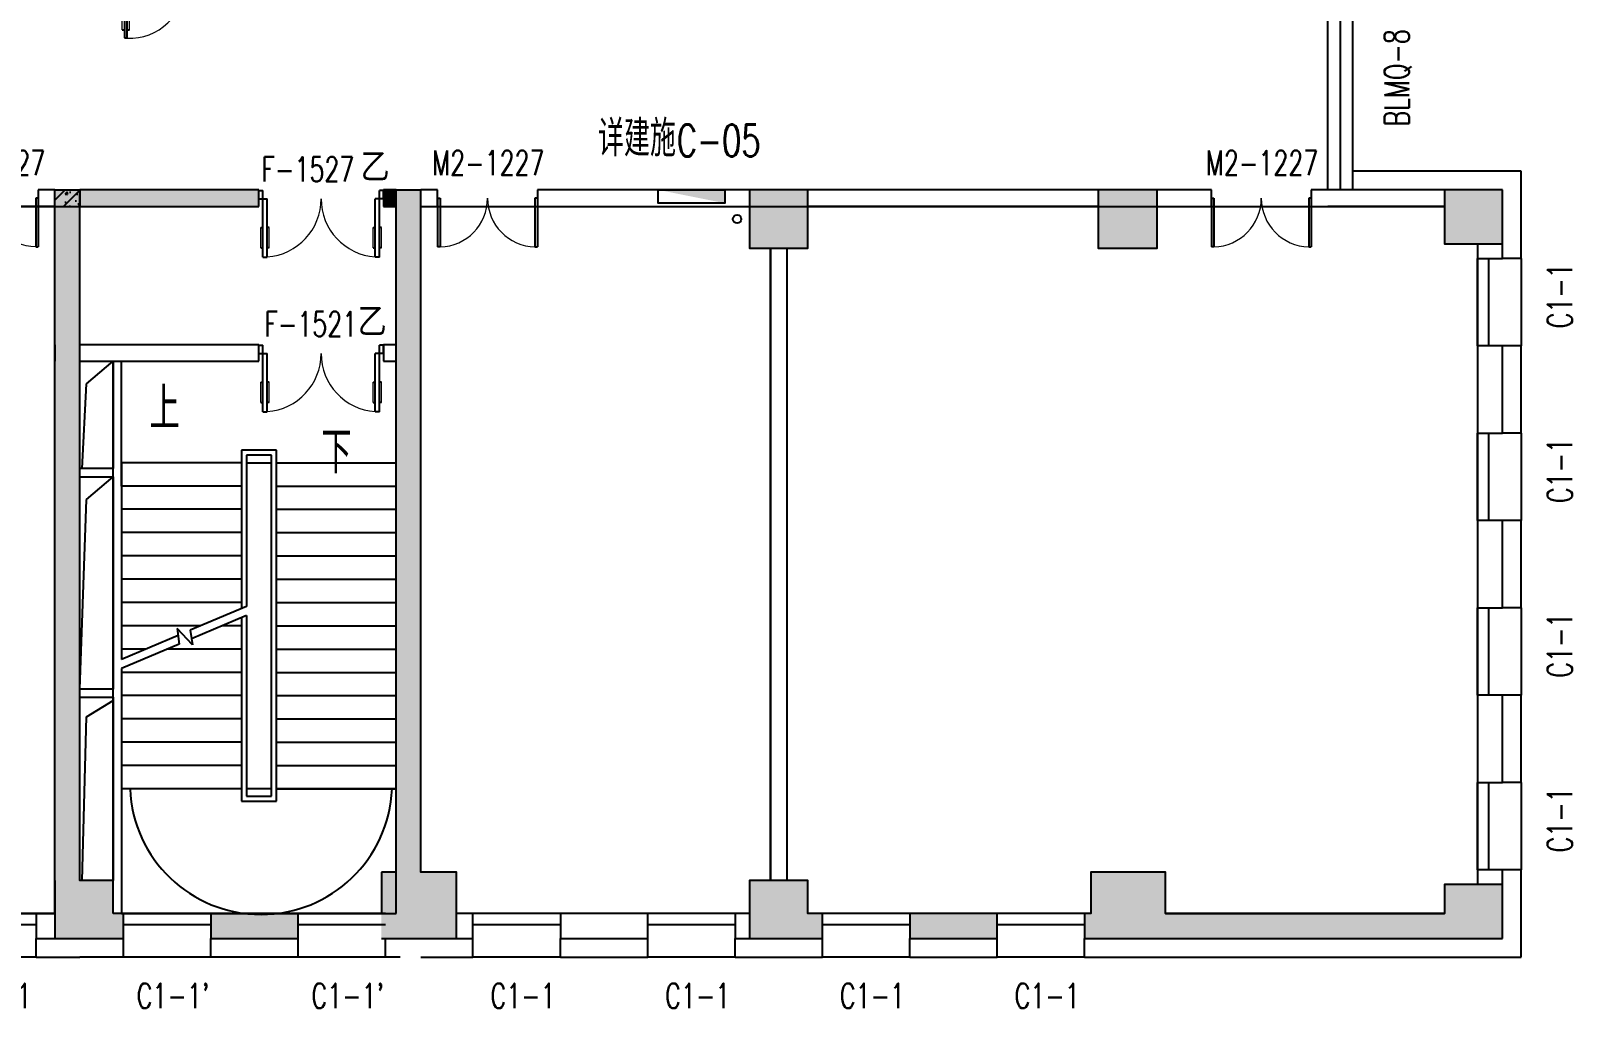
# Model space of a CAD drawing. Extents: x 1456273 to 1532071, y 313528 to 416301.
# Drawn here: x 1513544 to 1532071, y 382828 to 394577 of the extents above; entities that cross this region are included whole.
import ezdxf

# ---------------------------------------------------------------- set-up
doc = ezdxf.new("R2010")
doc.units = 0
doc.header["$LTSCALE"] = 1000
doc.header["$MEASUREMENT"] = 0
for name, color, linetype in [('body', 30, 'Continuous'), ('RM', 4, 'Continuous'), ('主体', 9, 'Continuous'), ('消防', 222, 'Continuous')]:
    doc.layers.add(name, color=color, linetype=linetype)
doc.styles.add('_TCH_DIM', font='SIMPLEX', dxfattribs={"bigfont": 'GBCBIG'})
doc.styles.add('_TCH_WINDOW', font='txt.shx', dxfattribs={"height": 3.5, "bigfont": 'hztxt.shx'})

# ---------------------------------------------------------------- blocks, each defined once
blk = doc.blocks.new('cde')
at = {"layer": '消防'}
blk.add_hatch(color=256, dxfattribs=at).paths.add_polyline_path([(-873427, -271674), (-874227, -271674), (-873427, -271834)])
blk.add_lwpolyline([(-874227, -271674), (-873427, -271674), (-873427, -271834), (-874227, -271834)], close=True, dxfattribs=at)
blk = doc.blocks.new('fw1')
at = {"layer": 'body'}
for p, q in [((2130576, 441599), (2130896, 441870)), ((2130523, 440580), (2130576, 441599)), ((2130896, 440580), (2130496, 440580)), ((2130576, 440209), (2130896, 440480)), ((2130497, 437930), (2130576, 440209)), ((2130576, 437595), (2130896, 437790)), ((2130523, 435630), (2130576, 437595)), ((2130897, 435630), (2130497, 435630)), ((2130897, 435630), (2130497, 435630))]:
    blk.add_line(p, q, dxfattribs=at)
for points in [[(2130496, 441870), (2130896, 441870), (2130896, 440580), (2130496, 440580)], [(2130496, 440480), (2130896, 440480), (2130896, 437930), (2130497, 437930)], [(2130497, 437830), (2130896, 437830), (2130896, 435630), (2130497, 435630)]]:
    blk.add_lwpolyline(points, close=True, dxfattribs=at)
blk = doc.blocks.new('$WINLIB2D$00000004')
for p, q in [((-0.5, 0.5), (0.5, 0.5)), ((-0.5, 0.241), (0.5, 0.241)), ((-0.5, -0.5), (0.5, -0.5))]:
    blk.add_line(p, q)
blk = doc.blocks.new('$DorLib2D$00000002')
for p, q in [((-0.5, 0), (-0.5, 0.4875)), ((-0.475, 0.4875), (-0.5, 0.4875)), ((-0.475, 0), (-0.475, 0.4875)), ((0.475, 0), (0.475, 0.4875)), ((0.475, 0.4875), (0.5, 0.4875)), ((0.5, 0), (0.5, 0.4875)), ((-0.5, 0), (-0.475, 0)), ((0.5, 0), (0.475, 0))]:
    blk.add_line(p, q)
at = {"lineweight": 13}
for centre, start, end in [((-0.4875, 0), 0, 88.53072), ((0.4875, 0), 91.46928, 180)]:
    blk.add_arc(centre, 0.4875, start, end, dxfattribs=at)
blk = doc.blocks.new('$DorLib2D$00000009')
at = {"lineweight": 13}
for p, q in [((0.378, 0.782), (0.378, 0.624)), ((0.489, 0.782), (0.489, 0.624))]:
    blk.add_line(p, q, dxfattribs=at)
for p, q in [((0.413, 0.782), (0.378, 0.782)), ((0.413, 0.905), (0.413, 0.081)), ((0.454, 0.905), (0.413, 0.905)), ((0.454, 0.081), (0.454, 0.905)), ((0.489, 0.782), (0.454, 0.782)), ((0.413, 0.624), (0.378, 0.624)), ((0.489, 0.624), (0.454, 0.624)), ((-0.494, 0.081), (-0.453, 0.081)), ((-0.494, -0.002), (-0.494, 0.081)), ((-0.453, 0.081), (-0.453, 0.039)), ((-0.453, 0.039), (-0.412, 0.039)), ((-0.412, 0.039), (-0.412, -0.002)), ((0.413, 0.081), (0.454, 0.081)), ((0.454, 0.039), (0.413, 0.039)), ((0.413, 0.039), (0.413, -0.002)), ((0.495, 0.081), (0.454, 0.081)), ((0.454, 0.081), (0.454, 0.039)), ((0.495, -0.002), (0.495, 0.081)), ((-0.494, -0.002), (-0.494, -0.002)), ((-0.412, -0.002), (-0.494, -0.002)), ((0.413, -0.002), (0.495, -0.002)), ((0.495, -0.002), (0.495, -0.002))]:
    blk.add_line(p, q)
blk.add_arc((0.372, 0.082), 0.825, 87.134, 180.0717, dxfattribs=at)
blk = doc.blocks.new('$DorLib2D$00000011')
at = {"lineweight": 13}
for p, q in [((-0.483, 0.396), (-0.483, 0.235)), ((-0.417, 0.396), (-0.417, 0.235)), ((0.417, 0.396), (0.417, 0.235)), ((0.483, 0.396), (0.483, 0.235))]:
    blk.add_line(p, q, dxfattribs=at)
for p, q in [((-0.483, 0.396), (-0.467, 0.396)), ((-0.467, 0.471), (-0.467, -0.062)), ((-0.467, 0.471), (-0.433, 0.471)), ((-0.433, 0.471), (-0.433, 0.004)), ((-0.417, 0.396), (-0.433, 0.396)), ((0.417, 0.396), (0.433, 0.396)), ((0.433, 0.471), (0.433, 0.004)), ((0.467, 0.471), (0.433, 0.471)), ((0.467, 0.471), (0.467, -0.062)), ((0.483, 0.396), (0.467, 0.396)), ((-0.483, 0.235), (-0.467, 0.235)), ((-0.417, 0.235), (-0.433, 0.235)), ((0.417, 0.235), (0.433, 0.235)), ((0.483, 0.235), (0.467, 0.235)), ((-0.5, 0.004), (-0.433, 0.004)), ((-0.5, 0.004), (-0.5, -0.062)), ((0.5, 0.004), (0.433, 0.004)), ((0.5, 0.004), (0.5, -0.062)), ((-0.5, -0.062), (-0.467, -0.062)), ((0.5, -0.062), (0.467, -0.062))]:
    blk.add_line(p, q)
for centre, start, end in [((-0.467, 0.004), 0, 85.904), ((0.467, 0.004), 94.096, 180)]:
    blk.add_arc(centre, 0.467, start, end, dxfattribs=at)

msp = doc.modelspace()

# ---------------------------------------------------------------- hatches: boundary and pattern name
at = {"layer": 'body'}
h = msp.add_hatch(dxfattribs=at)
h.set_pattern_fill('钢筋混凝土', color=256, scale=50, style=0)
h.set_pattern_definition([(45, (0, 0), (-88.388348, 88.388348), []), (50, (0, 0), (358.63009, -31.37607), [37.5, -412.5]), (355, (0, 0), (-69.37567, 376.09607), [30, -330]), (100.4514, (29.9, -2.6), (289.25469, 344.71977), [31.870095, -350.57106]), (46.1842, (0, 100), (533.62052, -82.75951), [56.25, -618.75]), (96.6356, (44.47, 93.1), (467.33135, 487.05894), [47.80514, -525.8565]), (351.1842, (0, 100), (467.33097, 487.0593), [45, -495]), (21, (50, 75), (298.453526, -201.309445), [37.5, -412.5]), (326, (50, 75), (121.65767, 362.57502), [30, -330]), (71.4514, (74.87, 58.22), (420.111314, 161.26525), [31.870095, -350.57106]), (37.5, (0, 0), (6.079928, 166.446927), [0, -326, 0, -335, 0, -331.25]), (7.5, (0, 0), (131.534769, 197.205856), [0, -191, 0, -318.5, 0, -126.25]), (327.5, (-111.5, 0), (266.911218, -11.277436), [0, -125, 0, -390, 0, -517.5]), (317.5, (-161.5, 0), (291.593085, 50.05249), [0, -162.5, 0, -259, 0, -367.5])])
h.paths.add_polyline_path([(1514134, 392464), (1514134, 392664), (1513834, 392664), (1513834, 392464)])
for points in [[(1513834, 390704), (1514134, 390704), (1514134, 392664), (1513834, 392664)], [(1514134, 392464), (1516284, 392464), (1516284, 392664), (1514134, 392664)], [(1517934, 392664), (1517784, 392664), (1517784, 392464), (1517934, 392464)], [(1517934, 384465), (1518234, 384465), (1518234, 392664), (1517934, 392664)], [(1522184, 391964), (1522884, 391964), (1522884, 392664), (1522184, 392664)], [(1526375, 391964), (1527084, 391964), (1527084, 392664), (1526375, 392664)], [(1530534, 392015), (1531234, 392015), (1531234, 392664), (1530534, 392664)], [(1513834, 390604), (1514134, 390604), (1514134, 390704), (1513834, 390704)], [(1513834, 384364), (1514134, 384364), (1514134, 390604), (1513834, 390604)], [(1517759, 383664), (1518659, 383664), (1518659, 384465), (1517759, 384465)], [(1526284, 383664), (1527184, 383664), (1527184, 384465), (1526284, 384465)], [(1513834, 383664), (1514534, 383664), (1514534, 384364), (1513834, 384364)], [(1522184, 383664), (1522884, 383664), (1522884, 384364), (1522184, 384364)], [(1530534, 383664), (1531234, 383664), (1531234, 384315), (1530534, 384315)], [(1514534, 383965), (1514534, 383665), (1514659, 383665), (1514659, 383965)], [(1516759, 383965), (1515709, 383965), (1515709, 383665), (1516759, 383665)], [(1522884, 383965), (1522884, 383664), (1523059, 383664), (1523059, 383965)], [(1524109, 383664), (1525159, 383664), (1525159, 383965), (1524109, 383965)], [(1526284, 383664), (1526284, 383965), (1526209, 383965), (1526209, 383664)], [(1530534, 383664), (1530534, 383965), (1527184, 383965), (1527184, 383664)]]:
    msp.add_hatch(color=256, dxfattribs=at).paths.add_polyline_path(points)

# ---------------------------------------------------------------- linework, layer by layer
for p, q in [((1529134, 392664), (1529134, 395065)), ((1529284, 392664), (1529284, 395065)), ((1529434, 392664), (1529434, 395065)), ((1531459, 392890), (1529434, 392890)), ((1531459, 391840), (1531459, 392890)), ((1513834, 392664), (1513634, 392664)), ((1513634, 392664), (1513634, 392464)), ((1513834, 392464), (1513834, 392664)), ((1513834, 392664), (1514134, 392664)), ((1513834, 390704), (1513834, 392664)), ((1513834, 392664), (1514134, 392664)), ((1514134, 392464), (1514134, 392664)), ((1514134, 390704), (1514134, 392664)), ((1516284, 392664), (1514134, 392664)), ((1514134, 392664), (1514134, 392464)), ((1516284, 392464), (1516284, 392664)), ((1517934, 392664), (1517784, 392664)), ((1517784, 392664), (1517784, 392464)), ((1517934, 384465), (1517934, 392664)), ((1517934, 392664), (1518234, 392664)), ((1517934, 392464), (1517934, 392664)), ((1518434, 392664), (1518234, 392664)), ((1518234, 384465), (1518234, 392664)), ((1518434, 392464), (1518434, 392664)), ((1522184, 392664), (1519634, 392664)), ((1519634, 392664), (1519634, 392464)), ((1522884, 392664), (1522184, 392664)), ((1522184, 392664), (1522184, 391964)), ((1526375, 392664), (1522884, 392664)), ((1522884, 391964), (1522884, 392664)), ((1527084, 392664), (1526375, 392664)), ((1526375, 392664), (1526375, 391964)), ((1527734, 392664), (1527084, 392664)), ((1527084, 391964), (1527084, 392664)), ((1527734, 392464), (1527734, 392664)), ((1529134, 392664), (1528934, 392664)), ((1528934, 392664), (1528934, 392464)), ((1530534, 392664), (1529134, 392664)), ((1531234, 392664), (1530534, 392664)), ((1530534, 392664), (1530534, 392015)), ((1531234, 392015), (1531234, 392664)), ((1513634, 392464), (1513834, 392464)), ((1513834, 392464), (1514134, 392464)), ((1514134, 392464), (1516284, 392464)), ((1517784, 392464), (1517934, 392464)), ((1518234, 392464), (1518434, 392464)), ((1519634, 392464), (1522184, 392464)), ((1526375, 392464), (1522884, 392464)), ((1527084, 392464), (1527734, 392464)), ((1528934, 392464), (1529134, 392464)), ((1530534, 392464), (1529134, 392464)), ((1530534, 392015), (1531234, 392015)), ((1530934, 392015), (1530934, 391840)), ((1531234, 391840), (1531234, 392015)), ((1522184, 391964), (1522884, 391964)), ((1522434, 384364), (1522434, 391964)), ((1522634, 384364), (1522634, 391964)), ((1526375, 391964), (1527084, 391964)), ((1530934, 391840), (1531234, 391840)), ((1531459, 391840), (1531234, 391840)), ((1513834, 390804), (1513834, 390804)), ((1513834, 390804), (1513834, 390604)), ((1516284, 390804), (1514134, 390804)), ((1516284, 390604), (1516284, 390804)), ((1517934, 390804), (1517784, 390804)), ((1517784, 390804), (1517784, 390604)), ((1517934, 390604), (1517934, 390804)), ((1531234, 390790), (1530934, 390790)), ((1530934, 390790), (1530934, 389740)), ((1531234, 389740), (1531234, 390790)), ((1531459, 390790), (1531234, 390790)), ((1531459, 389740), (1531459, 390790)), ((1513834, 390604), (1513834, 390704)), ((1513834, 384364), (1513834, 390604)), ((1513834, 390604), (1513834, 390604)), ((1514134, 390604), (1514134, 390704)), ((1514134, 384364), (1514134, 390604)), ((1514134, 390604), (1516284, 390604)), ((1514534, 383965), (1514534, 390604)), ((1514634, 389104), (1514634, 390604)), ((1514634, 389104), (1514634, 390604)), ((1514634, 389104), (1514634, 390604)), ((1517784, 390604), (1517934, 390604)), ((1530934, 389740), (1531234, 389740)), ((1531459, 389740), (1531234, 389740)), ((1516496, 389535), (1516076, 389535)), ((1516076, 389535), (1516076, 387632)), ((1516436, 389475), (1516136, 389475)), ((1516136, 389475), (1516136, 387658)), ((1516436, 385375), (1516436, 389475)), ((1516496, 385315), (1516496, 389535)), ((1514636, 389385), (1514636, 387020)), ((1516076, 389385), (1514636, 389385)), ((1516136, 389385), (1516136, 387658)), ((1516136, 389385), (1516436, 389385)), ((1516436, 385465), (1516436, 389385)), ((1516496, 389385), (1517936, 389385)), ((1517936, 385465), (1517936, 389385)), ((1516076, 389105), (1514636, 389105)), ((1516496, 389105), (1517936, 389105)), ((1516076, 388825), (1514636, 388825)), ((1516496, 388825), (1517936, 388825)), ((1531234, 388690), (1530934, 388690)), ((1530934, 388690), (1530934, 387640)), ((1531234, 387640), (1531234, 388690)), ((1531459, 388690), (1531234, 388690)), ((1531459, 387640), (1531459, 388690)), ((1516076, 388545), (1514636, 388545)), ((1516496, 388545), (1517936, 388545)), ((1516076, 388265), (1514636, 388265)), ((1516496, 388265), (1517936, 388265)), ((1516076, 387985), (1514636, 387985)), ((1516496, 387985), (1517936, 387985)), ((1516076, 387705), (1514636, 387705)), ((1516136, 387658), (1515461, 387371)), ((1516496, 387705), (1517936, 387705)), ((1530934, 387640), (1531234, 387640)), ((1531459, 387640), (1531234, 387640)), ((1515587, 387425), (1514636, 387425)), ((1515486, 387194), (1515303, 387391)), ((1515303, 387391), (1515329, 387206)), ((1516136, 387549), (1515476, 387268)), ((1516076, 387425), (1515843, 387425)), ((1516076, 387523), (1516076, 385315)), ((1516136, 387549), (1516136, 385465)), ((1516136, 387549), (1516136, 385375)), ((1516496, 387425), (1517936, 387425)), ((1515314, 387308), (1514636, 387020)), ((1515329, 387206), (1514636, 386911)), ((1515461, 387371), (1515486, 387194)), ((1514929, 387145), (1514636, 387145)), ((1516076, 387145), (1515184, 387145)), ((1516496, 387145), (1517936, 387145)), ((1514636, 386911), (1514636, 385465)), ((1516076, 386865), (1514636, 386865)), ((1516496, 386865), (1517936, 386865)), ((1516076, 386585), (1514636, 386585)), ((1516496, 386585), (1517936, 386585)), ((1531234, 386590), (1530934, 386590)), ((1530934, 386590), (1530934, 385540)), ((1531234, 385540), (1531234, 386590)), ((1531459, 386590), (1531234, 386590)), ((1531459, 385540), (1531459, 386590)), ((1516076, 386305), (1514636, 386305)), ((1516496, 386305), (1517936, 386305)), ((1516076, 386025), (1514636, 386025)), ((1516496, 386025), (1517936, 386025)), ((1516076, 385745), (1514636, 385745)), ((1516496, 385745), (1517936, 385745)), ((1530934, 385540), (1531234, 385540)), ((1531459, 385540), (1531234, 385540)), ((1516076, 385465), (1514636, 385465)), ((1514636, 385465), (1514636, 383965)), ((1516076, 385465), (1514636, 385465)), ((1516436, 385465), (1516136, 385465)), ((1516136, 385375), (1516436, 385375)), ((1516496, 385465), (1517936, 385465)), ((1517936, 385465), (1516496, 385465)), ((1517936, 383965), (1517936, 385465)), ((1516076, 385315), (1516496, 385315)), ((1517934, 384465), (1517759, 384465)), ((1517759, 384465), (1517759, 383965)), ((1518659, 384465), (1518234, 384465)), ((1518659, 383664), (1518659, 384465)), ((1527184, 384465), (1526284, 384465)), ((1526284, 384465), (1526284, 383965)), ((1527184, 383965), (1527184, 384465)), ((1531234, 384490), (1530934, 384490)), ((1530934, 384490), (1530934, 384315)), ((1531234, 384315), (1531234, 384490)), ((1531459, 384490), (1531234, 384490)), ((1531459, 383440), (1531459, 384490)), ((1513834, 384364), (1513834, 384077)), ((1514534, 384364), (1514134, 384364)), ((1514534, 383965), (1514534, 384364)), ((1522884, 384364), (1522184, 384364)), ((1522184, 384364), (1522184, 383664)), ((1522884, 383965), (1522884, 384364)), ((1531234, 384315), (1530534, 384315)), ((1530534, 384315), (1530534, 383965)), ((1531234, 383664), (1531234, 384315)), ((1513834, 384077), (1513834, 383664)), ((1513834, 383965), (1513609, 383965)), ((1513609, 383965), (1513609, 383664)), ((1514659, 383965), (1514534, 383965)), ((1514636, 383965), (1517936, 383965)), ((1514659, 383665), (1514659, 383965)), ((1516759, 383965), (1515709, 383965)), ((1515709, 383965), (1515709, 383665)), ((1516759, 383665), (1516759, 383965)), ((1518859, 383965), (1518659, 383965)), ((1518859, 383664), (1518859, 383965)), ((1520959, 383965), (1519909, 383965)), ((1519909, 383965), (1519909, 383664)), ((1520959, 383664), (1520959, 383965)), ((1522184, 383965), (1522009, 383965)), ((1522009, 383965), (1522009, 383664)), ((1523059, 383965), (1522884, 383965)), ((1523059, 383664), (1523059, 383965)), ((1525159, 383965), (1524109, 383965)), ((1524109, 383965), (1524109, 383664)), ((1525159, 383664), (1525159, 383965)), ((1526284, 383965), (1526209, 383965)), ((1526209, 383965), (1526209, 383664)), ((1527184, 383965), (1530534, 383965)), ((1513609, 383664), (1513834, 383664)), ((1513609, 383440), (1513609, 383664)), ((1513834, 383664), (1514534, 383664)), ((1514534, 383665), (1514659, 383665)), ((1514534, 383664), (1514534, 383665)), ((1514659, 383440), (1514659, 383665)), ((1515709, 383665), (1516759, 383665)), ((1515709, 383440), (1515709, 383665)), ((1516759, 383440), (1516759, 383665)), ((1517759, 383664), (1518659, 383664)), ((1517759, 383665), (1517759, 383664)), ((1517809, 383440), (1517809, 383664)), ((1518659, 383664), (1518859, 383664)), ((1518859, 383440), (1518859, 383664)), ((1519909, 383664), (1520959, 383664)), ((1519909, 383440), (1519909, 383664)), ((1520959, 383440), (1520959, 383664)), ((1522009, 383664), (1522184, 383664)), ((1522009, 383440), (1522009, 383664)), ((1522184, 383664), (1522884, 383664)), ((1522884, 383664), (1523059, 383664)), ((1523059, 383440), (1523059, 383664)), ((1524109, 383664), (1525159, 383664)), ((1524109, 383440), (1524109, 383664)), ((1525159, 383440), (1525159, 383664)), ((1526209, 383664), (1526284, 383664)), ((1526209, 383440), (1526209, 383664)), ((1526284, 383664), (1526284, 383664)), ((1526284, 383664), (1527184, 383664)), ((1527184, 383664), (1527184, 383664)), ((1527184, 383664), (1530534, 383664)), ((1530534, 383664), (1531234, 383664)), ((1513609, 383440), (1514134, 383440)), ((1514659, 383440), (1514134, 383440)), ((1516759, 383440), (1515709, 383440)), ((1517984, 383440), (1517809, 383440)), ((1518234, 383440), (1518859, 383440)), ((1519909, 383440), (1520959, 383440)), ((1522009, 383440), (1522534, 383440)), ((1522534, 383440), (1523059, 383440)), ((1524109, 383440), (1525159, 383440)), ((1526209, 383440), (1526734, 383440)), ((1526734, 383440), (1531459, 383440))]:
    msp.add_line(p, q, dxfattribs=at)
for points in [[(1515127, 389536, 0, 0, 0), (1515127, 388453, 120, 0, 0), (1515127, 388003, 0, 0, 0)], [(1517177, 389105, 0, 0, 0), (1517177, 384776, 0, 0, 0), (1515027, 384776, 0, 0, 0), (1515027, 387162, 120, 0, 0), (1515027, 387612, 0, 0, 0)]]:
    msp.add_lwpolyline(points, format="xyseb", dxfattribs=at)
at = {"layer": 'body', "linetype": 'Continuous'}
msp.add_arc((1516311, 385531), 1576, 182.4349, 357.5651, dxfattribs=at)
at = {"layer": 'RM'}
for points in [[(1499734, 391964), (1499534, 391964), (1499534, 384364), (1499734, 384364), (1499734, 383965), (1505334, 383965), (1505334, 384364), (1506034, 384364), (1506034, 383965), (1513834, 383965), (1513834, 392464), (1506034, 392464), (1506034, 391964), (1505334, 391964), (1505334, 392464), (1499734, 392464)], [(1518234, 392464), (1522184, 392464), (1522184, 391964), (1522434, 391964), (1522434, 384364), (1522184, 384364), (1522184, 383965), (1518659, 383965), (1518659, 384465), (1518234, 384465)], [(1522634, 391964), (1522884, 391964), (1522884, 392464), (1526375, 392464), (1526375, 391964), (1527084, 391964), (1527084, 392464), (1530534, 392464), (1530534, 392015), (1530934, 392015), (1530934, 384315), (1530534, 384315), (1530534, 383965), (1527184, 383965), (1527184, 384465), (1526284, 384465), (1526284, 383965), (1522884, 383965), (1522884, 384364), (1522634, 384364)]]:
    msp.add_lwpolyline(points, close=True, dxfattribs=at)
at = {"layer": '消防'}
for p, q in [((1459434, 392464), (1513634, 392464)), ((1518384, 392464), (1528934, 392464))]:
    msp.add_line(p, q, dxfattribs=at)
at = {"layer": '消防', "linetype": 'Continuous'}
msp.add_circle((1522034, 392314), 50, dxfattribs=at)

# ---------------------------------------------------------------- block references
at = {"layer": 'body'}
for name, p, xscale, yscale, zscale, rotation in [('$DorLib2D$00000009', (1515034, 395215), -800, -800, -800, 359.9999999999873), ('$DorLib2D$00000011', (1517034, 392564), 1500, 1500, 1500, 179.999999999986)]:
    msp.add_blockref(name, p, dxfattribs=dict(at, xscale=xscale, yscale=yscale, zscale=zscale, rotation=rotation))
ref = msp.add_blockref('$DorLib2D$00000002', (1513034, 392564), dxfattribs=dict(at, xscale=1200, yscale=-1200, zscale=-1200))
ref.add_attrib('A', 'M2-1227', (1512369, 392840), dxfattribs={"height": 297.5, "style": '_TCH_WINDOW', "width": 0.705882})
ref = msp.add_blockref('$DorLib2D$00000002', (1519034, 392564), dxfattribs=dict(at, xscale=-1200, yscale=-1200, zscale=1200, rotation=359.9999999999944))
ref.add_attrib('A', 'M2-1227', (1518369, 392840), dxfattribs={"height": 297.5, "style": '_TCH_WINDOW', "width": 0.705882})
ref = msp.add_blockref('$DorLib2D$00000002', (1528334, 392564), dxfattribs=dict(at, xscale=-1200, yscale=-1200, zscale=1200, rotation=6.614708780716683e-10))
ref.add_attrib('A', 'M2-1227', (1527669, 392840), dxfattribs={"height": 297.5, "style": '_TCH_WINDOW', "width": 0.705882})
ref = msp.add_blockref('$WINLIB2D$00000004', (1531197, 391315), dxfattribs=dict(at, xscale=1050, yscale=525, zscale=1050, rotation=90))
ref.add_attrib('A', 'C1-1', (1532071, 391000), dxfattribs={"height": 297.5, "rotation": 90, "style": '_TCH_WINDOW', "width": 0.705882})
at = {"layer": 'body', "xscale": -1500, "yscale": -1500, "zscale": -1500}
msp.add_blockref('$DorLib2D$00000011', (1517034, 390704), dxfattribs=at)
at = {"layer": 'body'}
msp.add_blockref('fw1', (-616362, -51265), dxfattribs=at)
ref = msp.add_blockref('$WINLIB2D$00000004', (1531197, 389215), dxfattribs=dict(at, xscale=1050, yscale=525, zscale=1050, rotation=90))
ref.add_attrib('A', 'C1-1', (1532071, 388900), dxfattribs={"height": 297.5, "rotation": 90, "style": '_TCH_WINDOW', "width": 0.705882})
ref = msp.add_blockref('$WINLIB2D$00000004', (1531197, 387115), dxfattribs=dict(at, xscale=1050, yscale=525, zscale=1050, rotation=90))
ref.add_attrib('A', 'C1-1', (1532071, 386800), dxfattribs={"height": 297.5, "rotation": 90, "style": '_TCH_WINDOW', "width": 0.705882})
ref = msp.add_blockref('$WINLIB2D$00000004', (1531197, 385015), dxfattribs=dict(at, xscale=1050, yscale=525, zscale=1050, rotation=90))
ref.add_attrib('A', 'C1-1', (1532071, 384700), dxfattribs={"height": 297.5, "rotation": 90, "style": '_TCH_WINDOW', "width": 0.705882})
ref = msp.add_blockref('$WINLIB2D$00000004', (1513084, 383702), dxfattribs=dict(at, xscale=-1050, yscale=525, zscale=-1050, rotation=359.9999999999992))
ref.add_attrib('A', 'C1-1', (1512769, 382828), dxfattribs={"height": 297.5, "style": '_TCH_WINDOW', "width": 0.705882})
ref = msp.add_blockref('$WINLIB2D$00000004', (1515184, 383702), dxfattribs=dict(at, xscale=1050, yscale=-525, zscale=1050, rotation=180))
ref.add_attrib('A', "C1-1'", (1514817, 382828), dxfattribs={"height": 297.5, "style": '_TCH_WINDOW', "width": 0.705882})
ref = msp.add_blockref('$WINLIB2D$00000004', (1517284, 383702), dxfattribs=dict(at, xscale=1050, yscale=-525, zscale=1050, rotation=180))
ref.add_attrib('A', "C1-1'", (1516917, 382828), dxfattribs={"height": 297.5, "style": '_TCH_WINDOW', "width": 0.705882})
ref = msp.add_blockref('$WINLIB2D$00000004', (1519384, 383702), dxfattribs=dict(at, xscale=-1050, yscale=525, zscale=-1050))
ref.add_attrib('A', 'C1-1', (1519069, 382828), dxfattribs={"height": 297.5, "style": '_TCH_WINDOW', "width": 0.705882})
ref = msp.add_blockref('$WINLIB2D$00000004', (1521484, 383702), dxfattribs=dict(at, xscale=-1050, yscale=525, zscale=-1050))
ref.add_attrib('A', 'C1-1', (1521169, 382828), dxfattribs={"height": 297.5, "style": '_TCH_WINDOW', "width": 0.705882})
ref = msp.add_blockref('$WINLIB2D$00000004', (1523584, 383702), dxfattribs=dict(at, xscale=-1050, yscale=525, zscale=-1050, rotation=1.588126529916779e-12))
ref.add_attrib('A', 'C1-1', (1523269, 382828), dxfattribs={"height": 297.5, "style": '_TCH_WINDOW', "width": 0.705882})
ref = msp.add_blockref('$WINLIB2D$00000004', (1525684, 383702), dxfattribs=dict(at, xscale=-1050, yscale=525, zscale=-1050, rotation=1.588126529916779e-12))
ref.add_attrib('A', 'C1-1', (1525369, 382828), dxfattribs={"height": 297.5, "style": '_TCH_WINDOW', "width": 0.705882})
at = {"layer": '主体'}
msp.add_blockref('fw1', (-616362, -51265), dxfattribs=at)
at = {"layer": '消防'}
msp.add_blockref('cde', (2395311, 664339), dxfattribs=at)

# ---------------------------------------------------------------- texts
at = {"layer": 'body', "style": '_TCH_WINDOW', "width": 0.705882}
for s, rotation, p in [('BLMQ-8', 90, (1530111, 393427)), ('F-1527', 360, (1516317, 392764))]:
    msp.add_text(s, height=297.5, rotation=rotation, dxfattribs=at).set_placement(p)
at = {"layer": 'body'}
for s, height, style, p in [('详建施', 434, '_TCH_DIM', (1520361, 393067, 0)), ('乙', 350, '_TCH_WINDOW', (1517472, 390904)), ('上', 506, '_TCH_DIM', (1514971, 389784)), ('下', 506, '_TCH_DIM', (1517035, 389255))]:
    msp.add_text(s, height=height, dxfattribs=dict(at, style=style)).set_placement(p)
at = {"layer": 'body', "width": 0.705882}
for s, height, style, p in [('C-05', 382.5, '_TCH_DIM', (1521309, 393067, 0)), ('F-1521', 297.5, '_TCH_WINDOW', (1516352, 390904))]:
    msp.add_text(s, height=height, dxfattribs=dict(at, style=style)).set_placement(p)
at = {"layer": 'body', "style": '_TCH_WINDOW'}
msp.add_text('乙', height=350, rotation=360, dxfattribs=at).set_placement((1517507, 392764))

doc.saveas('drawing.dxf')
